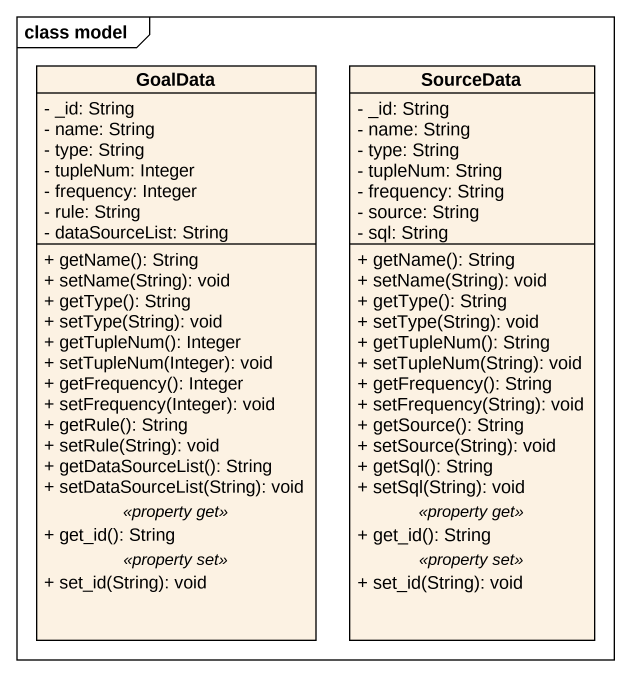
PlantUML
@startuml
mainframe class model
hide circle
hide empty members
skinparam classAttributeIconSize 0
class GoalData {
  - _id: String
  - name: String
  - type: String
  - tupleNum: Integer
  - frequency: Integer
  - rule: String
  - dataSourceList: String
  --
  + getName(): String
  + setName(String): void
  + getType(): String
  + setType(String): void
  + getTupleNum(): Integer
  + setTupleNum(Integer): void
  + getFrequency(): Integer
  + setFrequency(Integer): void
  + getRule(): String
  + setRule(String): void
  + getDataSourceList(): String
  + setDataSourceList(String): void
  .. <<property get>> ..
  + get_id(): String
  .. <<property set>> ..
  + set_id(String): void
}
class SourceData {
  - _id: String
  - name: String
  - type: String
  - tupleNum: String
  - frequency: String
  - source: String
  - sql: String
  --
  + getName(): String
  + setName(String): void
  + getType(): String
  + setType(String): void
  + getTupleNum(): String
  + setTupleNum(String): void
  + getFrequency(): String
  + setFrequency(String): void
  + getSource(): String
  + setSource(String): void
  + getSql(): String
  + setSql(String): void
  .. <<property get>> ..
  + get_id(): String
  .. <<property set>> ..
  + set_id(String): void
}
@enduml
